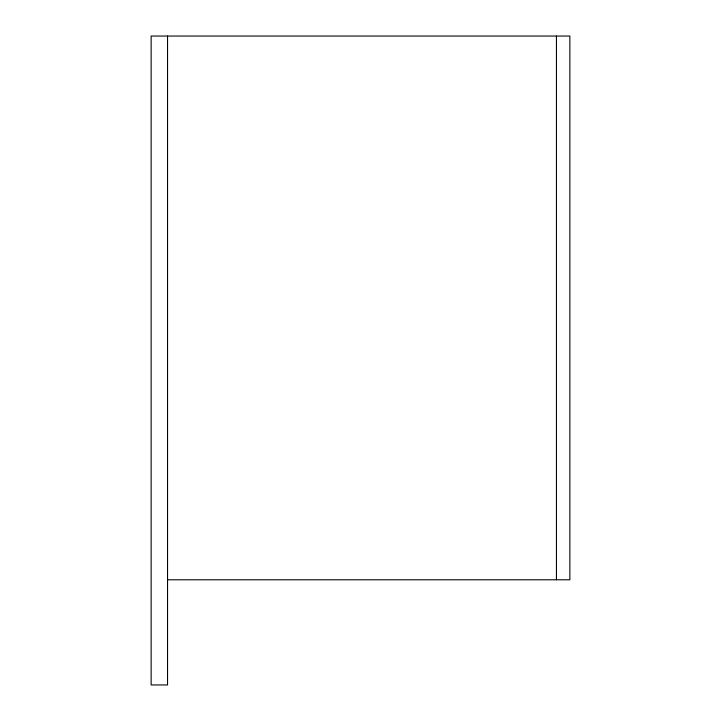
<?xml version="1.0" encoding="UTF-8"?>
<svg xmlns="http://www.w3.org/2000/svg" width="721" height="721" viewBox="0 0 721 721"><rect width="100%" height="100%" fill="white"/><g stroke="black" fill="none" stroke-linecap="round" stroke-linejoin="round"><path stroke-width="1.08" d="M167.542 579.783L569.86 579.783L569.86 36.05L151.14 36.05L151.14 684.95L167.542 684.95L167.542 36.05M556.441 36.05L556.441 579.783"/></g></svg>
